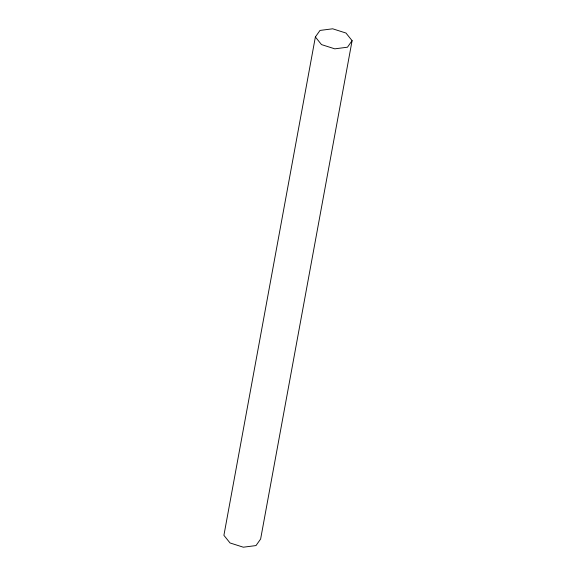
<?xml version="1.0" encoding="UTF-8"?>
<svg xmlns="http://www.w3.org/2000/svg" width="576" height="576" viewBox="0 0 576 576"><rect width="100%" height="100%" fill="white"/><g stroke="black" fill="none" stroke-linecap="round" stroke-linejoin="round"><path stroke-width="0.86" d="M315.374 36.972L223.906 535.334L230.033 542.959L243.324 547.2L255.996 545.573L260.626 539.028L352.094 40.666L345.967 33.041L332.676 28.8L320.004 30.427L315.374 36.972L321.494 44.597L334.786 48.838L347.465 47.21L352.094 40.666"/></g></svg>
